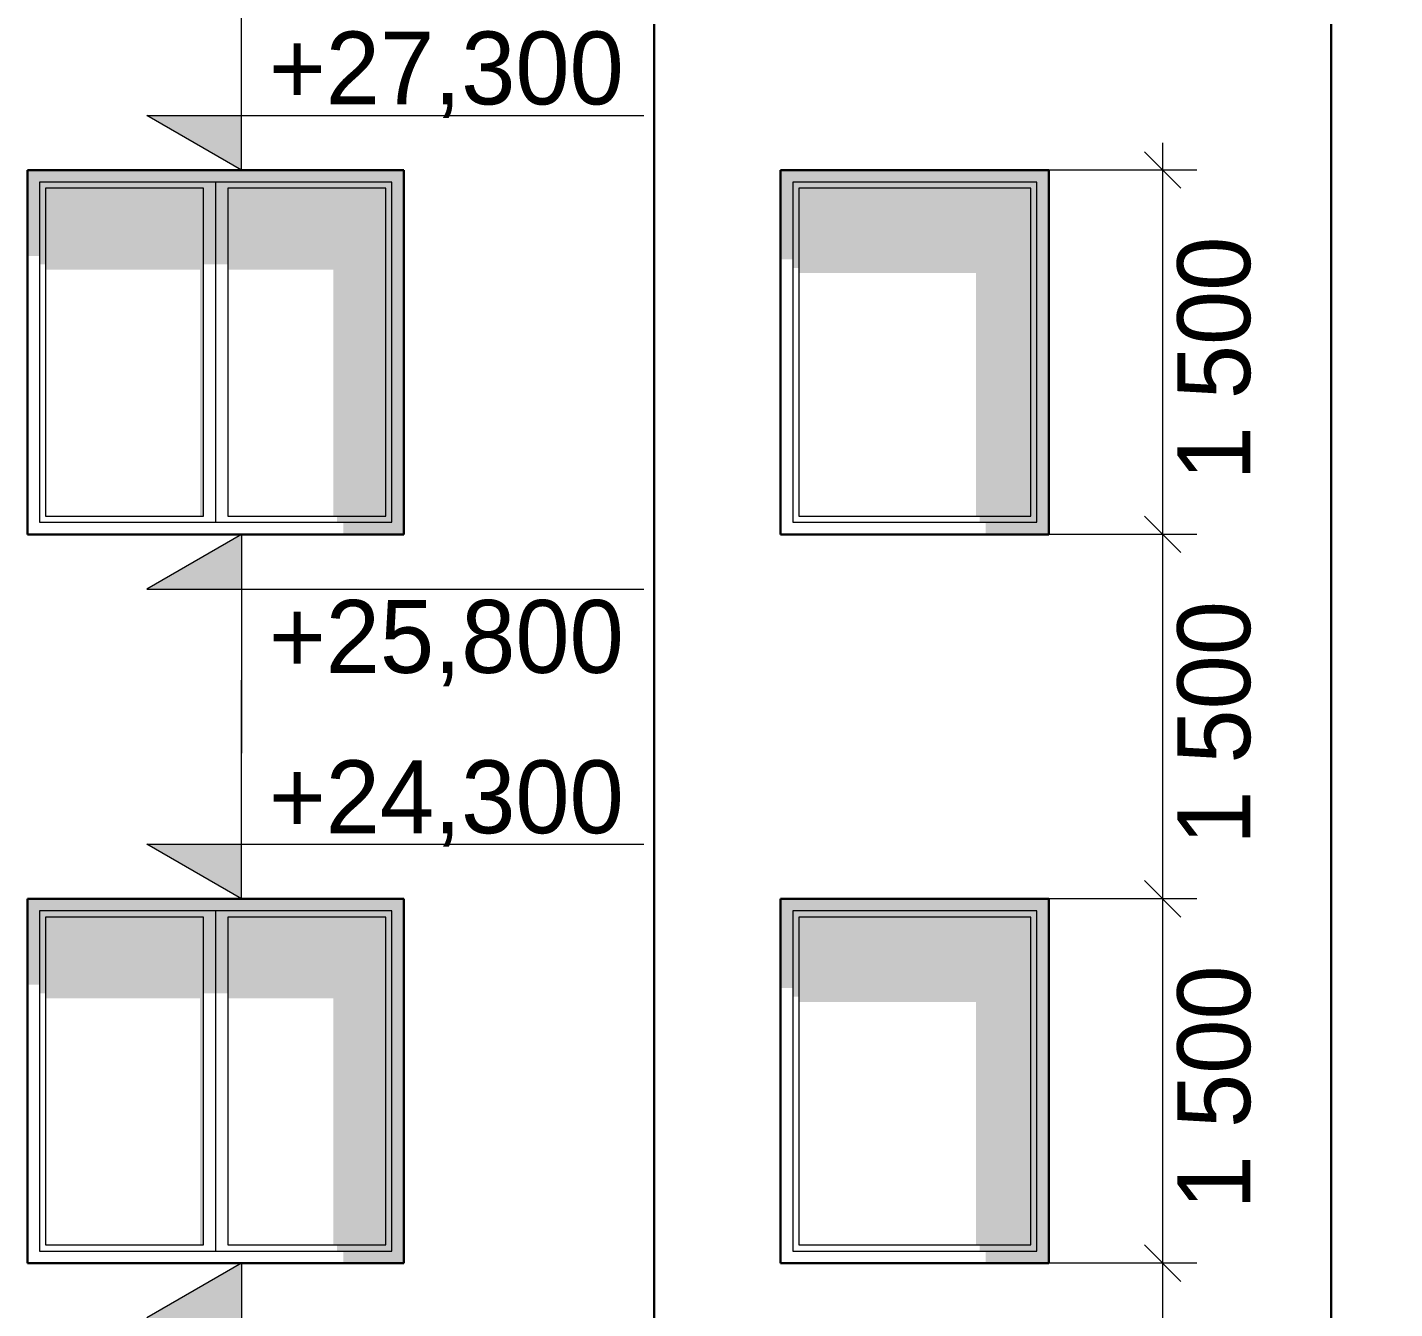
# Model space of a CAD drawing. Extents: x -73780 to 132552, y -11647 to 36957.
# Drawn here: x -53423 to -47795, y 22613 to 27887 of the extents above; entities that cross this region are included whole.
import ezdxf

# ---------------------------------------------------------------- set-up
doc = ezdxf.new("R2010")
doc.units = 0
doc.header["$MEASUREMENT"] = 0
doc.layers.add('0_Ном_пера__98', color=7, linetype='Continuous', lineweight=13, true_color=0x001f3e)
doc.layers.add('Интерьер- Перегородка', color=7, linetype='Continuous')
doc.layers.add('Окна ArchiCAD', color=7, linetype='Continuous')
for name, color, linetype, lineweight in [('Интерьер- Перегородка_Ном_пера__41', 7, 'Continuous', 30), ('Окна ArchiCAD_Ном_пера__1', 7, 'Continuous', 13), ('Окна ArchiCAD_Ном_пера__120', 7, 'Continuous', 13), ('Окна ArchiCAD_Ном_пера__41', 7, 'Continuous', 30), ('Окна ArchiCAD_Ном_пера__7', 7, 'Continuous', 5)]:
    doc.layers.add(name, color=color, linetype=linetype, lineweight=lineweight)
doc.styles.add('СГЕНЕРИР_СТИЛЬ_1', font='GOTHIC.TTF')
doc.styles.add('СГЕНЕРИР_СТИЛЬ_2', font='')
doc.styles.get('СГЕНЕРИР_СТИЛЬ_2').set_extended_font_data('Arial Unicode MS Кириллический')
doc.dimstyles.new('СГЕНЕРИР_СТИЛЬ__2', dxfattribs={"dimtxt": 300, "dimasz": 142.5, "dimexe": 0.18, "dimexo": 0, "dimgap": 0.09, "dimtad": 3, "dimdec": 0, "dimzin": 0, "dimdsep": 46, "dimtxsty": 'СГЕНЕРИР_СТИЛЬ_2', "dimblk": 'ARROWHEAD_6', "dimblk1": 'ARROWHEAD_6', "dimblk2": 'ARROWHEAD_6', "dimcen": 0.09, "dimclrd": 256, "dimclre": 256, "dimclrt": 256, "dimadec": 0, "dimazin": 0, "dimtfac": 1, "dimtdec": 4, "dimtmove": 0, "dimatfit": 3, "dimfxl": 0, "dimtolj": 1, "dimtzin": 0, "dimarcsym": 0})

# ---------------------------------------------------------------- blocks, each defined once
blk = doc.blocks.new('Элемент разреза_244', base_point=(-87179.4, 0))
at = {"layer": 'Окна ArchiCAD_Ном_пера__7', "linetype": 'Continuous'}
for points in [[(-51922.7, 24250), (-51872.7, 24250), (-51872.7, 24300), (-53422.7, 24300), (-53422.7, 24250), (-53372.7, 24250)], [(-53422.7, 24250), (-53422.7, 23946.4), (-53372.7, 23946.4), (-53372.7, 24250)], [(-52647.7, 24250), (-53372.7, 24250), (-53372.7, 24225), (-53347.7, 24225), (-52697.7, 24225), (-52647.7, 24225)], [(-53372.7, 24225), (-53372.7, 23911.1), (-53347.7, 23911.1), (-53347.7, 24225)], [(-52697.7, 24225), (-53347.7, 24225), (-53347.7, 23889.9), (-52712.7, 23889.9), (-52712.7, 22875), (-52697.7, 22875)], [(-52647.7, 24225), (-52697.7, 24225), (-52697.7, 23911.1), (-52647.7, 23911.1)], [(-51922.7, 24250), (-52647.7, 24250), (-52647.7, 24225), (-52597.7, 24225), (-51947.7, 24225), (-51922.7, 24225)], [(-52597.7, 24225), (-52647.7, 24225), (-52647.7, 23911.1), (-52597.7, 23911.1)], [(-51947.7, 24225), (-52597.7, 24225), (-52597.7, 23889.9), (-52162.7, 23889.9), (-52162.7, 22875), (-51947.7, 22875)], [(-51947.7, 22875), (-51922.7, 22875), (-51922.7, 24225), (-51947.7, 24225)], [(-51922.7, 22850), (-51872.7, 22850), (-51872.7, 24250), (-51922.7, 24250)], [(-52147.7, 22875), (-52147.7, 22850), (-51922.7, 22850), (-51922.7, 22875)], [(-52122.7, 22800), (-51872.7, 22800), (-51872.7, 22850), (-51922.7, 22850), (-52122.7, 22850)]]:
    blk.add_hatch(color=256, dxfattribs=at).paths.add_polyline_path(points, flags=0)
at = {"layer": 'Окна ArchiCAD_Ном_пера__1', "linetype": 'Continuous'}
for p, q in [((-53372.7, 24250), (-53372.7, 22850)), ((-51922.7, 24250), (-53372.7, 24250)), ((-51922.7, 22850), (-51922.7, 24250)), ((-53372.7, 22850), (-51922.7, 22850))]:
    blk.add_line(p, q, dxfattribs=at)
at = {"layer": 'Окна ArchiCAD_Ном_пера__120', "linetype": 'Continuous'}
for p, q in [((-52697.7, 24225), (-53347.7, 24225)), ((-53347.7, 24225), (-53347.7, 22875)), ((-52697.7, 22875), (-52697.7, 24225)), ((-52647.7, 24250), (-52647.7, 24225)), ((-52647.7, 24225), (-52647.7, 22875)), ((-52597.7, 24225), (-52597.7, 22875)), ((-51947.7, 24225), (-52597.7, 24225)), ((-51947.7, 22875), (-51947.7, 24225)), ((-53347.7, 22875), (-52697.7, 22875)), ((-52647.7, 22875), (-52647.7, 22850)), ((-52597.7, 22875), (-51947.7, 22875))]:
    blk.add_line(p, q, dxfattribs=at)
at = {"layer": 'Окна ArchiCAD_Ном_пера__41', "linetype": 'Continuous'}
for p, q in [((-53422.7, 24300), (-53422.7, 22800)), ((-51872.7, 24300), (-53422.7, 24300)), ((-51872.7, 22800), (-51872.7, 24300)), ((-53422.7, 22800), (-51872.7, 22800))]:
    blk.add_line(p, q, dxfattribs=at)
blk = doc.blocks.new('Элемент разреза_249', base_point=(-87179.4, 0))
at = {"layer": 'Окна ArchiCAD_Ном_пера__7', "linetype": 'Continuous'}
for points in [[(-51922.7, 27250), (-51872.7, 27250), (-51872.7, 27300), (-53422.7, 27300), (-53422.7, 27250), (-53372.7, 27250)], [(-53422.7, 27250), (-53422.7, 26946.4), (-53372.7, 26946.4), (-53372.7, 27250)], [(-53372.7, 27225), (-53347.7, 27225), (-52697.7, 27225), (-52647.7, 27225), (-52647.7, 27250), (-53372.7, 27250)], [(-51922.7, 27250), (-52647.7, 27250), (-52647.7, 27225), (-52597.7, 27225), (-51947.7, 27225), (-51922.7, 27225)], [(-51922.7, 25850), (-51872.7, 25850), (-51872.7, 27250), (-51922.7, 27250)], [(-53372.7, 27225), (-53372.7, 26911.1), (-53347.7, 26911.1), (-53347.7, 27225)], [(-52697.7, 27225), (-53347.7, 27225), (-53347.7, 26889.9), (-52712.7, 26889.9), (-52712.7, 25875), (-52697.7, 25875)], [(-52647.7, 27225), (-52697.7, 27225), (-52697.7, 26911.1), (-52647.7, 26911.1)], [(-52597.7, 27225), (-52647.7, 27225), (-52647.7, 26911.1), (-52597.7, 26911.1)], [(-51947.7, 27225), (-52597.7, 27225), (-52597.7, 26889.9), (-52162.7, 26889.9), (-52162.7, 25875), (-51947.7, 25875)], [(-51947.7, 25875), (-51922.7, 25875), (-51922.7, 27225), (-51947.7, 27225)], [(-52147.7, 25875), (-52147.7, 25850), (-51922.7, 25850), (-51922.7, 25875)], [(-52122.7, 25800), (-51872.7, 25800), (-51872.7, 25850), (-51922.7, 25850), (-52122.7, 25850)]]:
    blk.add_hatch(color=256, dxfattribs=at).paths.add_polyline_path(points, flags=0)
at = {"layer": 'Окна ArchiCAD_Ном_пера__1', "linetype": 'Continuous'}
for p, q in [((-53372.7, 27250), (-53372.7, 25850)), ((-51922.7, 27250), (-53372.7, 27250)), ((-51922.7, 25850), (-51922.7, 27250)), ((-53372.7, 25850), (-51922.7, 25850))]:
    blk.add_line(p, q, dxfattribs=at)
at = {"layer": 'Окна ArchiCAD_Ном_пера__120', "linetype": 'Continuous'}
for p, q in [((-52647.7, 27250), (-52647.7, 27225)), ((-52697.7, 27225), (-53347.7, 27225)), ((-53347.7, 27225), (-53347.7, 25875)), ((-52697.7, 25875), (-52697.7, 27225)), ((-52647.7, 27225), (-52647.7, 25875)), ((-51947.7, 27225), (-52597.7, 27225)), ((-52597.7, 27225), (-52597.7, 25875)), ((-51947.7, 25875), (-51947.7, 27225)), ((-53347.7, 25875), (-52697.7, 25875)), ((-52647.7, 25875), (-52647.7, 25850)), ((-52597.7, 25875), (-51947.7, 25875))]:
    blk.add_line(p, q, dxfattribs=at)
at = {"layer": 'Окна ArchiCAD_Ном_пера__41', "linetype": 'Continuous'}
for p, q in [((-53422.7, 27300), (-53422.7, 25800)), ((-51872.7, 27300), (-53422.7, 27300)), ((-51872.7, 25800), (-51872.7, 27300)), ((-53422.7, 25800), (-51872.7, 25800))]:
    blk.add_line(p, q, dxfattribs=at)
blk = doc.blocks.new('Элемент разреза_164', base_point=(-87179.4, 0))
at = {"layer": 'Интерьер- Перегородка_Ном_пера__41', "linetype": 'Continuous'}
for p, q in [((-50842.7, 24900), (-50842.7, 21900)), ((-48056.4, 24900), (-48056.4, 21900))]:
    blk.add_line(p, q, dxfattribs=at)
blk = doc.blocks.new('Элемент разреза_173', base_point=(-87179.4, 0))
at = {"layer": 'Интерьер- Перегородка_Ном_пера__41', "linetype": 'Continuous'}
for p, q in [((-50842.7, 27900), (-50842.7, 24900)), ((-48056.4, 27900), (-48056.4, 24900))]:
    blk.add_line(p, q, dxfattribs=at)
blk = doc.blocks.new('Элемент разреза_302', base_point=(-87179.4, 0))
at = {"layer": 'Окна ArchiCAD_Ном_пера__7', "linetype": 'Continuous'}
for points in [[(-49267.4, 24250), (-49217.4, 24250), (-49217.4, 24300), (-50322.4, 24300), (-50322.4, 24250), (-50272.4, 24250)], [(-50322.4, 24250), (-50322.4, 23932.3), (-50272.4, 23932.3), (-50272.4, 24250)], [(-49267.4, 24250), (-50272.4, 24250), (-50272.4, 24225), (-50247.4, 24225), (-49292.4, 24225), (-49267.4, 24225)], [(-50272.4, 23896.9), (-50247.4, 23896.9), (-50247.4, 24225), (-50272.4, 24225)], [(-49292.4, 24225), (-50247.4, 24225), (-50247.4, 23875.7), (-49517.4, 23875.7), (-49517.4, 22875), (-49292.4, 22875)], [(-49292.4, 22875), (-49267.4, 22875), (-49267.4, 24225), (-49292.4, 24225)], [(-49267.4, 22850), (-49217.4, 22850), (-49217.4, 24250), (-49267.4, 24250)], [(-49502.4, 22875), (-49502.4, 22850), (-49267.4, 22850), (-49267.4, 22875)], [(-49267.4, 22850), (-49477.4, 22850), (-49477.4, 22800), (-49217.4, 22800), (-49217.4, 22850)]]:
    blk.add_hatch(color=256, dxfattribs=at).paths.add_polyline_path(points, flags=0)
at = {"layer": 'Окна ArchiCAD_Ном_пера__1', "linetype": 'Continuous'}
for p, q in [((-50272.4, 24250), (-50272.4, 22850)), ((-49267.4, 24250), (-50272.4, 24250)), ((-49292.4, 24225), (-50247.4, 24225)), ((-50247.4, 24225), (-50247.4, 22875)), ((-49292.4, 22875), (-49292.4, 24225)), ((-49267.4, 22850), (-49267.4, 24250)), ((-50247.4, 22875), (-49292.4, 22875)), ((-50272.4, 22850), (-49267.4, 22850))]:
    blk.add_line(p, q, dxfattribs=at)
at = {"layer": 'Окна ArchiCAD_Ном_пера__41', "linetype": 'Continuous'}
for p, q in [((-49217.4, 24300), (-50322.4, 24300)), ((-50322.4, 24300), (-50322.4, 22800)), ((-49217.4, 22800), (-49217.4, 24300)), ((-50322.4, 22800), (-49217.4, 22800))]:
    blk.add_line(p, q, dxfattribs=at)
blk = doc.blocks.new('Элемент разреза_304', base_point=(-87179.4, 0))
at = {"layer": 'Окна ArchiCAD_Ном_пера__7', "linetype": 'Continuous'}
for points in [[(-49267.4, 27250), (-49217.4, 27250), (-49217.4, 27300), (-50322.4, 27300), (-50322.4, 27250), (-50272.4, 27250)], [(-50322.4, 27250), (-50322.4, 26932.3), (-50272.4, 26932.3), (-50272.4, 27250)], [(-49267.4, 27250), (-50272.4, 27250), (-50272.4, 27225), (-50247.4, 27225), (-49292.4, 27225), (-49267.4, 27225)], [(-49267.4, 25850), (-49217.4, 25850), (-49217.4, 27250), (-49267.4, 27250)], [(-50272.4, 26896.9), (-50247.4, 26896.9), (-50247.4, 27225), (-50272.4, 27225)], [(-49292.4, 27225), (-50247.4, 27225), (-50247.4, 26875.7), (-49517.4, 26875.7), (-49517.4, 25875), (-49292.4, 25875)], [(-49292.4, 25875), (-49267.4, 25875), (-49267.4, 27225), (-49292.4, 27225)], [(-49502.4, 25875), (-49502.4, 25850), (-49267.4, 25850), (-49267.4, 25875)], [(-49267.4, 25850), (-49477.4, 25850), (-49477.4, 25800), (-49217.4, 25800), (-49217.4, 25850)]]:
    blk.add_hatch(color=256, dxfattribs=at).paths.add_polyline_path(points, flags=0)
at = {"layer": 'Окна ArchiCAD_Ном_пера__1', "linetype": 'Continuous'}
for p, q in [((-50272.4, 27250), (-50272.4, 25850)), ((-49267.4, 27250), (-50272.4, 27250)), ((-49267.4, 25850), (-49267.4, 27250)), ((-49292.4, 27225), (-50247.4, 27225)), ((-50247.4, 27225), (-50247.4, 25875)), ((-49292.4, 25875), (-49292.4, 27225)), ((-50272.4, 25850), (-49267.4, 25850)), ((-50247.4, 25875), (-49292.4, 25875))]:
    blk.add_line(p, q, dxfattribs=at)
at = {"layer": 'Окна ArchiCAD_Ном_пера__41', "linetype": 'Continuous'}
for p, q in [((-49217.4, 27300), (-50322.4, 27300)), ((-50322.4, 27300), (-50322.4, 25800)), ((-49217.4, 25800), (-49217.4, 27300)), ((-50322.4, 25800), (-49217.4, 25800))]:
    blk.add_line(p, q, dxfattribs=at)
blk = doc.blocks.new('Линейный размер_3', base_point=(-52541.4, 4800))
at = {"layer": '0_Ном_пера__98', "linetype": 'Continuous'}
for points in [[(-52541.4, 27300), (-52930.7, 27525), (-52541.4, 27525)], [(-52541.4, 25800), (-52930.7, 25575), (-52541.4, 25575)], [(-52541.4, 24300), (-52930.7, 24525), (-52541.4, 24525)], [(-52541.4, 22800), (-52930.7, 22575), (-52541.4, 22575)]]:
    blk.add_hatch(color=256, dxfattribs=at).paths.add_polyline_path(points, flags=0)
for p, q in [((-52541.4, 27300), (-52541.4, 28200)), ((-52541.4, 27300), (-52930.7, 27525)), ((-52930.7, 27525), (-52541.4, 27525)), ((-52541.4, 27525), (-50884.5, 27525)), ((-52541.4, 27300), (-52841.4, 27300)), ((-52541.4, 27300), (-52372.7, 27300)), ((-52541.4, 25800), (-52930.7, 25575)), ((-52541.4, 25800), (-52841.4, 25800)), ((-52541.4, 25800), (-52372.7, 25800)), ((-52541.4, 25800), (-52541.4, 24900)), ((-52930.7, 25575), (-52541.4, 25575)), ((-52541.4, 25575), (-50884.5, 25575)), ((-52541.4, 24300), (-52541.4, 25200)), ((-52541.4, 24300), (-52930.7, 24525)), ((-52930.7, 24525), (-52541.4, 24525)), ((-52541.4, 24525), (-50884.5, 24525)), ((-52541.4, 24300), (-52841.4, 24300)), ((-52541.4, 24300), (-52372.7, 24300)), ((-52541.4, 22800), (-52930.7, 22575)), ((-52541.4, 22800), (-52841.4, 22800)), ((-52541.4, 22800), (-52372.7, 22800)), ((-52541.4, 22800), (-52541.4, 21900))]:
    blk.add_line(p, q, dxfattribs=at)
at = {"layer": '0_Ном_пера__98', "char_height": 300, "attachment_point": 1, "style": 'СГЕНЕРИР_СТИЛЬ_1'}
for s, insert in [('{+27,300}', (-52428.9, 27870)), ('{+25,800}', (-52428.9, 25530)), ('{+24,300}', (-52428.9, 24870))]:
    blk.add_mtext(s, dxfattribs=dict(at, insert=insert))
blk = doc.blocks.new('*D472', base_point=(-87179.4, 0))
at = {"layer": '0_Ном_пера__98', "linetype": 'Continuous'}
for p, q in [((-48824.3, 22875), (-48674.3, 22725)), ((-48608.7, 22800), (-49217.4, 22800)), ((-48749.3, 21300), (-48749.3, 22800)), ((-48824.3, 21375), (-48674.3, 21225)), ((-48608.7, 21300), (-49217.4, 21300))]:
    blk.add_line(p, q, dxfattribs=at)
at = {"layer": '0_Ном_пера__98', "insert": (-48689.3, 21522), "char_height": 300, "attachment_point": 1, "rotation": 90, "style": 'СГЕНЕРИР_СТИЛЬ_1'}
blk.add_mtext('{1\xa0500}', dxfattribs=at)
blk = doc.blocks.new('ARROWHEAD_6')
at = {"linetype": 'Continuous'}
for p, q in [((-0.5, -0.5), (0.5, 0.5)), ((0, 0), (-1, 0))]:
    blk.add_line(p, q, dxfattribs=at)
blk = doc.blocks.new('*D473', base_point=(-87179.4, 0))
at = {"layer": '0_Ном_пера__98', "linetype": 'Continuous'}
for p, q in [((-48824.3, 24375), (-48674.3, 24225)), ((-48608.7, 24300), (-49217.4, 24300)), ((-48749.3, 22800), (-48749.3, 24300)), ((-48824.3, 22875), (-48674.3, 22725)), ((-48608.7, 22800), (-49217.4, 22800))]:
    blk.add_line(p, q, dxfattribs=at)
at = {"layer": '0_Ном_пера__98', "insert": (-48689.3, 23022), "char_height": 300, "attachment_point": 1, "rotation": 90, "style": 'СГЕНЕРИР_СТИЛЬ_1'}
blk.add_mtext('{1\xa0500}', dxfattribs=at)
blk = doc.blocks.new('*D474', base_point=(-87179.4, 0))
at = {"layer": '0_Ном_пера__98', "linetype": 'Continuous'}
for p, q in [((-48824.3, 25875), (-48674.3, 25725)), ((-48608.7, 25800), (-49217.4, 25800)), ((-48749.3, 24300), (-48749.3, 25800)), ((-48824.3, 24375), (-48674.3, 24225)), ((-48608.7, 24300), (-49217.4, 24300))]:
    blk.add_line(p, q, dxfattribs=at)
at = {"layer": '0_Ном_пера__98', "insert": (-48689.3, 24522), "char_height": 300, "attachment_point": 1, "rotation": 90, "style": 'СГЕНЕРИР_СТИЛЬ_1'}
blk.add_mtext('{1\xa0500}', dxfattribs=at)
blk = doc.blocks.new('*D475', base_point=(-87179.4, 0))
at = {"layer": '0_Ном_пера__98', "linetype": 'Continuous'}
for p, q in [((-48749.3, 27300), (-48749.3, 27412.5)), ((-48674.3, 27225), (-48824.3, 27375)), ((-48608.7, 27300), (-49217.4, 27300)), ((-48749.3, 25800), (-48749.3, 27300)), ((-48824.3, 25875), (-48674.3, 25725)), ((-48608.7, 25800), (-49217.4, 25800))]:
    blk.add_line(p, q, dxfattribs=at)
at = {"layer": '0_Ном_пера__98', "insert": (-48689.3, 26022), "char_height": 300, "attachment_point": 1, "rotation": 90, "style": 'СГЕНЕРИР_СТИЛЬ_1'}
blk.add_mtext('{1\xa0500}', dxfattribs=at)

msp = doc.modelspace()

# ---------------------------------------------------------------- block references
at = {"linetype": 'Continuous'}
msp.add_blockref('Линейный размер_3', (-52541.4, 4800), dxfattribs=at)
at = {"layer": 'Интерьер- Перегородка'}
for name in ['Элемент разреза_173', 'Элемент разреза_164']:
    msp.add_blockref(name, (-87179.4, 0), dxfattribs=at)
at = {"layer": 'Окна ArchiCAD'}
for name in ['Элемент разреза_249', 'Элемент разреза_304', 'Элемент разреза_244', 'Элемент разреза_302']:
    msp.add_blockref(name, (-87179.4, 0), dxfattribs=at)

# ---------------------------------------------------------------- dimensions: what is measured, and where the dimension line sits
at = {"linetype": 'Continuous'}
for p1, p2, picture, middle in [((-49217.4, 25800), (-49217.4, 27300), '*D475', (-48539.3, 26536.3)), ((-49217.4, 24300), (-49217.4, 25800), '*D474', (-48539.3, 25036.3)), ((-49217.4, 22800), (-49217.4, 24300), '*D473', (-48539.3, 23536.3)), ((-49217.4, 21300), (-49217.4, 22800), '*D472', (-48539.3, 22036.3))]:
    dim = msp.add_linear_dim(base=(-48749.3, 0), p1=p1, p2=p2, angle=90, dimstyle='СГЕНЕРИР_СТИЛЬ__2', dxfattribs=at)
    dim.commit()
    dim.dimension.update_dxf_attribs({"geometry": picture, "text_midpoint": middle})

doc.saveas('drawing.dxf')
